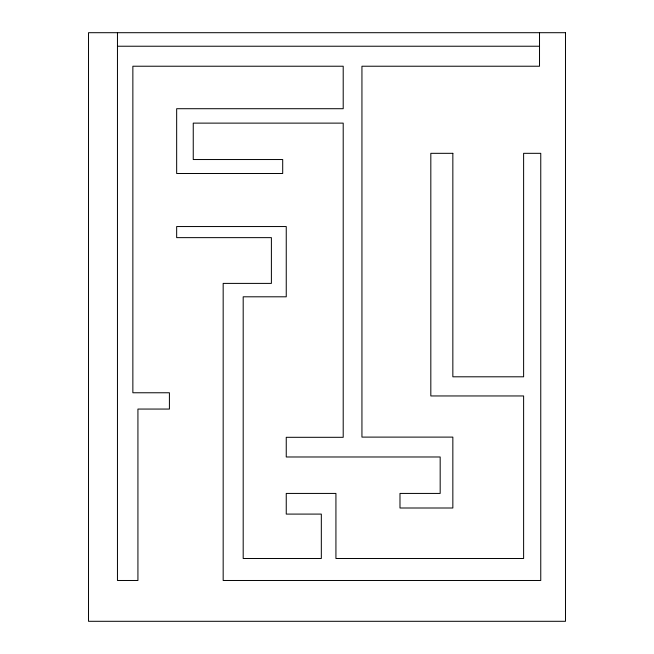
<?xml version="1.0" encoding="UTF-8"?>
<svg xmlns="http://www.w3.org/2000/svg" width="654" height="654" viewBox="0 0 654 654"><rect width="100%" height="100%" fill="white"/><g stroke="black" fill="none" stroke-linecap="round" stroke-linejoin="round"><path stroke-width="0.98" d="M117.458 46.23L539.517 46.23M539.517 32.7L539.517 66.226L361.94 66.226L361.94 437.109L452.846 437.109L452.846 508.003L399.986 508.003L399.986 493.427L440.175 493.427L440.175 456.983L286.248 456.983L286.248 437.305L343.203 437.305L343.203 123.124L193.249 123.124L193.249 159.535L282.7 159.535L282.7 173.49L176.662 173.49L176.662 108.711L343.203 108.711L343.203 66.226L132.86 66.226L132.86 392.768L169.411 392.768L169.411 409.061L137.929 409.061L137.929 580.482L117.458 580.482L117.458 32.7M565.481 32.7L88.519 32.7L88.519 621.3L565.481 621.3L565.481 32.7M452.846 153.322L430.822 153.322L430.822 395.956L523.617 395.956L523.617 558.491L335.927 558.491L335.927 493.427L286.248 493.427L286.248 514.093L321.327 514.093L321.327 558.491L243.19 558.491L243.19 296.802L286.248 296.802L286.248 226.546L176.662 226.546L176.662 237.639L271.394 237.639L271.394 283.395L223.169 283.395L223.169 580.482L540.76 580.482L540.76 153.322L523.617 153.322L523.617 376.802L452.846 376.802L452.846 153.322"/></g></svg>
